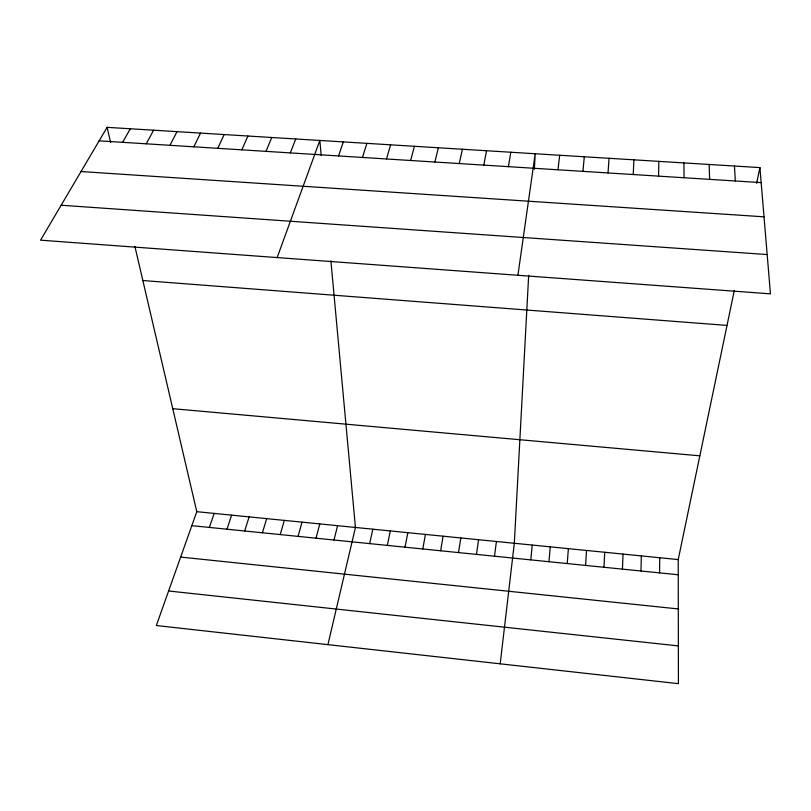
<?xml version="1.0" encoding="UTF-8"?>
<svg xmlns="http://www.w3.org/2000/svg" width="811" height="811" viewBox="0 0 811 811"><rect width="100%" height="100%" fill="white"/><g stroke="black" fill="none" stroke-linecap="round" stroke-linejoin="round"><path stroke-width="1.22" d="M659.576 572.88L659.748 557.745M658.583 176.139L658.836 161.369M640.974 571.005L641.349 555.91M622.442 569.129L623.01 554.085M633.249 174.537L633.878 159.828M603.962 567.264L604.732 552.271M528.671 275.365L514.316 543.279L500.194 663.814M534.358 169.296L535.189 153.745L517.915 275.274M585.562 565.409L586.525 550.456M608.037 172.946L609.031 158.297M567.224 563.554L568.379 548.652M548.946 561.709L550.294 546.857M582.947 171.364L584.295 156.776M530.729 559.874L532.269 545.063M557.978 169.793L559.681 155.256M494.497 556.214L496.413 541.495M476.473 554.4L478.581 539.72M458.519 552.585L460.81 537.946M508.406 166.66L510.808 152.245M440.616 550.781L443.09 536.193M422.784 548.976L425.44 534.429M483.792 165.109L486.539 150.745M405.013 547.182L407.852 532.685M387.303 545.397L390.324 530.941M134.9 246.443L196.789 511.68L156.33 625.534L678.422 683.663L678.219 559.58L734.3 290.48M756.622 183.347L759.907 167.603L107.103 127.337L40.55 240.178L770.45 293.846L759.907 167.603M459.29 163.569L462.392 149.254M369.654 543.613L372.847 529.198M327.918 644.644L355.441 527.464L330.898 260.838M434.909 162.028L438.356 147.774M334.01 540.014L337.569 525.69M316.016 538.2L319.757 523.916M410.65 160.497L414.421 146.294M298.083 536.385L301.996 522.152M280.221 534.581L284.316 520.388M386.502 158.976L390.608 144.824M262.409 532.786L266.687 518.635M244.669 530.992L249.119 516.891M362.466 157.456L366.907 143.365M226.989 529.208L231.611 515.147M338.542 155.945L343.306 141.915M209.37 527.434L214.175 513.414M277.149 257.574L319.828 140.465L321.207 155.489M290.318 152.904L295.741 138.975M266.018 151.373L271.766 137.495M241.83 149.842L247.913 136.025M217.764 148.322L224.171 134.565M193.819 146.811L200.53 133.105M169.975 145.311L177.011 131.656M146.254 143.811L153.603 130.206M122.643 142.32L130.297 128.777M99.145 140.84L761.154 182.607M81.039 171.537L764.013 216.821M61.16 205.234L767.165 254.553M142.848 280.525L727.021 325.414M172.753 408.683L699.842 455.823M196.789 511.68L678.219 559.58M191.822 525.66L678.249 574.766M180.66 557.076L678.3 608.939M168.607 590.996L678.361 645.911M107.103 127.337L110.651 142.533M734.452 166.032L735.324 180.975M709.128 164.471L709.625 179.353M683.926 162.92L684.038 177.741"/></g></svg>
